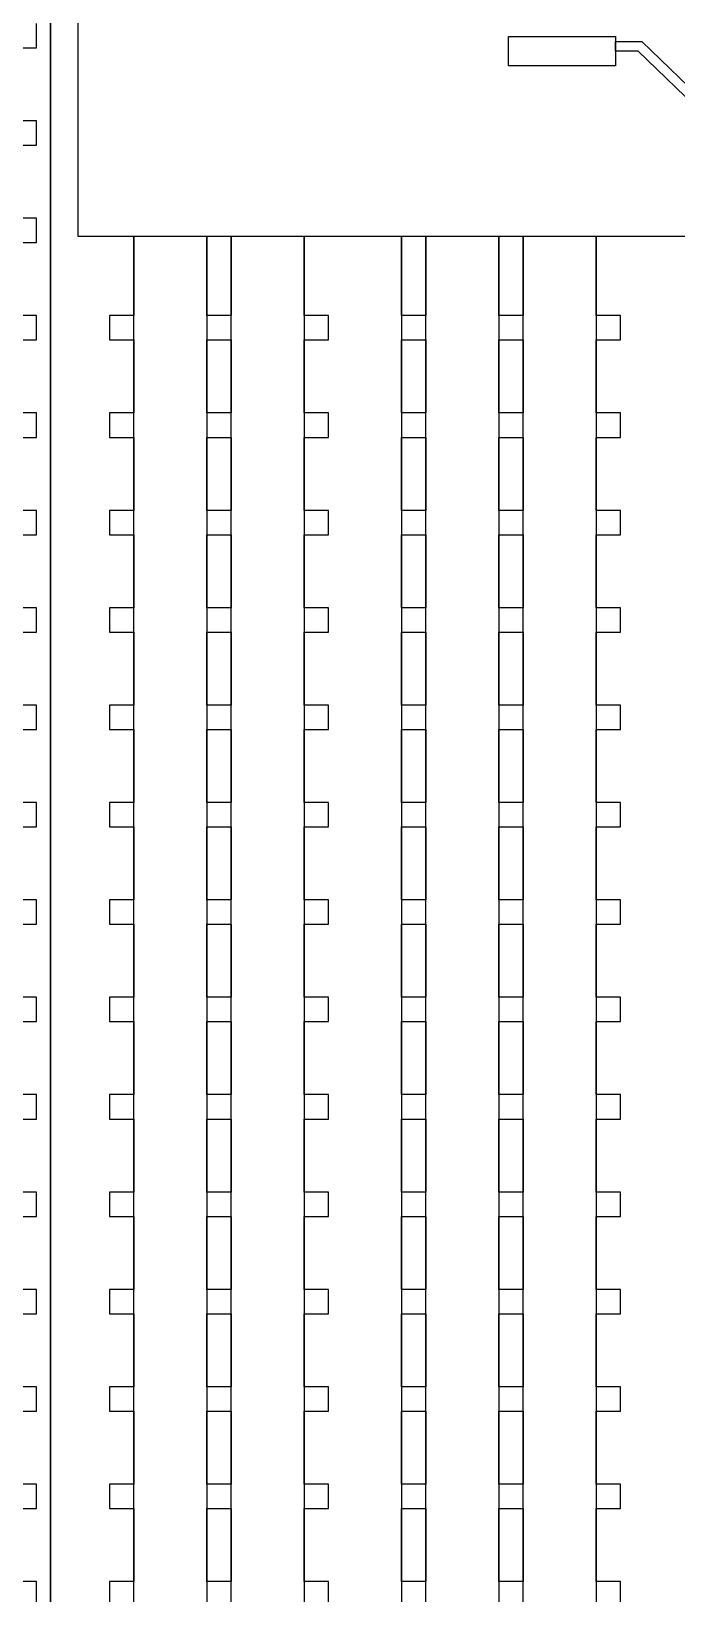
# Model space of a CAD drawing. Extents: x -4500 to 4500, y -3250 to 3250.
# Drawn here: x -2793 to -2130, y -1650 to -46 of the extents above; entities that cross this region are included whole.
import ezdxf

# ---------------------------------------------------------------- set-up
doc = ezdxf.new("R2010")
doc.units = 0
for name, color, linetype in [('L1D10', 1, 'CONTINUOUS'), ('L1D100', 4, 'CONTINUOUS'), ('L1D11', 2, 'CONTINUOUS')]:
    doc.layers.add(name, color=color, linetype=linetype)

# ---------------------------------------------------------------- blocks, each defined once
blk = doc.blocks.new('TOP_main_1_Cheese_100')
at = {"layer": 'L1D100'}
for points in [[(-2773, -2662.5), (-2773, 13)], [(-2745, 253), (-2745, -256), (-2687.5, -256), (-2687.5, -337.5), (-2712.5, -337.5), (-2712.5, -362.5), (-2687.5, -362.5), (-2687.5, -437.5), (-2712.5, -437.5), (-2712.5, -462.5), (-2687.5, -462.5), (-2687.5, -537.5), (-2712.5, -537.5), (-2712.5, -562.5), (-2687.5, -562.5), (-2687.5, -637.5), (-2712.5, -637.5), (-2712.5, -662.5), (-2687.5, -662.5), (-2687.5, -737.5), (-2712.5, -737.5), (-2712.5, -762.5), (-2687.5, -762.5), (-2687.5, -837.5), (-2712.5, -837.5), (-2712.5, -862.5), (-2687.5, -862.5), (-2687.5, -937.5), (-2712.5, -937.5), (-2712.5, -962.5), (-2687.5, -962.5), (-2687.5, -1037.5), (-2712.5, -1037.5), (-2712.5, -1062.5), (-2687.5, -1062.5), (-2687.5, -1137.5), (-2712.5, -1137.5), (-2712.5, -1162.5), (-2687.5, -1162.5), (-2687.5, -1237.5), (-2712.5, -1237.5), (-2712.5, -1262.5), (-2687.5, -1262.5), (-2687.5, -1337.5), (-2712.5, -1337.5), (-2712.5, -1362.5), (-2687.5, -1362.5), (-2687.5, -1437.5), (-2712.5, -1437.5), (-2712.5, -1462.5), (-2687.5, -1462.5), (-2687.5, -1537.5), (-2712.5, -1537.5), (-2712.5, -1562.5), (-2687.5, -1562.5), (-2687.5, -1637.5), (-2712.5, -1637.5), (-2712.5, -1662.5)], [(-2812.5, -1662.5), (-2787.5, -1662.5), (-2787.5, -1637.5), (-2812.5, -1637.5)], [(-2812.5, -1562.5), (-2787.5, -1562.5), (-2787.5, -1537.5), (-2812.5, -1537.5)], [(-2812.5, -1462.5), (-2787.5, -1462.5), (-2787.5, -1437.5), (-2812.5, -1437.5)], [(-2812.5, -1362.5), (-2787.5, -1362.5), (-2787.5, -1337.5), (-2812.5, -1337.5)], [(-2812.5, -1262.5), (-2787.5, -1262.5), (-2787.5, -1237.5), (-2812.5, -1237.5)], [(-2812.5, -1162.5), (-2787.5, -1162.5), (-2787.5, -1137.5), (-2812.5, -1137.5)], [(-2812.5, -1062.5), (-2787.5, -1062.5), (-2787.5, -1037.5), (-2812.5, -1037.5)], [(-2812.5, -962.5), (-2787.5, -962.5), (-2787.5, -937.5), (-2812.5, -937.5)], [(-2812.5, -862.5), (-2787.5, -862.5), (-2787.5, -837.5), (-2812.5, -837.5)], [(-2812.5, -762.5), (-2787.5, -762.5), (-2787.5, -737.5), (-2812.5, -737.5)], [(-2812.5, -662.5), (-2787.5, -662.5), (-2787.5, -637.5), (-2812.5, -637.5)], [(-2812.5, -562.5), (-2787.5, -562.5), (-2787.5, -537.5), (-2812.5, -537.5)], [(-2812.5, -462.5), (-2787.5, -462.5), (-2787.5, -437.5), (-2812.5, -437.5)], [(-2812.5, -362.5), (-2787.5, -362.5), (-2787.5, -337.5), (-2812.5, -337.5)], [(-2812.5, -262.5), (-2787.5, -262.5), (-2787.5, -237.5), (-2812.5, -237.5)], [(-2812.5, -162.5), (-2787.5, -162.5), (-2787.5, -137.5), (-2812.5, -137.5)], [(-2812.5, -62.5), (-2787.5, -62.5), (-2787.5, -37.5)], [(-2773, 13), (-2773, -2662.5), (-2787.5, -2662.5), (-2787.5, -2637.5), (-2812.5, -2637.5)], [(-2487.5, -1662.5), (-2487.5, -1637.5), (-2512.5, -1637.5), (-2512.5, -1562.5), (-2487.5, -1562.5), (-2487.5, -1537.5), (-2512.5, -1537.5), (-2512.5, -1462.5), (-2487.5, -1462.5), (-2487.5, -1437.5), (-2512.5, -1437.5), (-2512.5, -1362.5), (-2487.5, -1362.5), (-2487.5, -1337.5), (-2512.5, -1337.5), (-2512.5, -1262.5), (-2487.5, -1262.5), (-2487.5, -1237.5), (-2512.5, -1237.5), (-2512.5, -1162.5), (-2487.5, -1162.5), (-2487.5, -1137.5), (-2512.5, -1137.5), (-2512.5, -1062.5), (-2487.5, -1062.5), (-2487.5, -1037.5), (-2512.5, -1037.5), (-2512.5, -962.5), (-2487.5, -962.5), (-2487.5, -937.5), (-2512.5, -937.5), (-2512.5, -862.5), (-2487.5, -862.5), (-2487.5, -837.5), (-2512.5, -837.5), (-2512.5, -762.5), (-2487.5, -762.5), (-2487.5, -737.5), (-2512.5, -737.5), (-2512.5, -662.5), (-2487.5, -662.5), (-2487.5, -637.5), (-2512.5, -637.5), (-2512.5, -562.5), (-2487.5, -562.5), (-2487.5, -537.5), (-2512.5, -537.5), (-2512.5, -462.5), (-2487.5, -462.5), (-2487.5, -437.5), (-2512.5, -437.5), (-2512.5, -362.5), (-2487.5, -362.5), (-2487.5, -337.5), (-2512.5, -337.5), (-2512.5, -256), (-2412.5, -256), (-2412.5, -2662.5)], [(-2187.5, -1662.5), (-2187.5, -1637.5), (-2212.5, -1637.5), (-2212.5, -1562.5), (-2187.5, -1562.5), (-2187.5, -1537.5), (-2212.5, -1537.5), (-2212.5, -1462.5), (-2187.5, -1462.5), (-2187.5, -1437.5), (-2212.5, -1437.5), (-2212.5, -1362.5), (-2187.5, -1362.5), (-2187.5, -1337.5), (-2212.5, -1337.5), (-2212.5, -1262.5), (-2187.5, -1262.5), (-2187.5, -1237.5), (-2212.5, -1237.5), (-2212.5, -1162.5), (-2187.5, -1162.5), (-2187.5, -1137.5), (-2212.5, -1137.5), (-2212.5, -1062.5), (-2187.5, -1062.5), (-2187.5, -1037.5), (-2212.5, -1037.5), (-2212.5, -962.5), (-2187.5, -962.5), (-2187.5, -937.5), (-2212.5, -937.5), (-2212.5, -862.5), (-2187.5, -862.5), (-2187.5, -837.5), (-2212.5, -837.5), (-2212.5, -762.5), (-2187.5, -762.5), (-2187.5, -737.5), (-2212.5, -737.5), (-2212.5, -662.5), (-2187.5, -662.5), (-2187.5, -637.5), (-2212.5, -637.5), (-2212.5, -562.5), (-2187.5, -562.5), (-2187.5, -537.5), (-2212.5, -537.5), (-2212.5, -462.5), (-2187.5, -462.5), (-2187.5, -437.5), (-2212.5, -437.5), (-2212.5, -362.5), (-2187.5, -362.5), (-2187.5, -337.5), (-2212.5, -337.5), (-2212.5, -256), (-2112.5, -256)]]:
    blk.add_lwpolyline(points, dxfattribs=at)
for points in [[(-2687.5, -2662.5), (-2687.5, -256), (-2612.5, -256), (-2612.5, -2662.5)], [(-2612.5, -337.5), (-2612.5, -256), (-2587.5, -256), (-2587.5, -337.5)], [(-2587.5, -2662.5), (-2587.5, -256), (-2512.5, -256), (-2512.5, -2662.5)], [(-2412.5, -337.5), (-2412.5, -256), (-2387.5, -256), (-2387.5, -337.5)], [(-2387.5, -2662.5), (-2387.5, -256), (-2312.5, -256), (-2312.5, -2662.5)], [(-2312.5, -337.5), (-2312.5, -256), (-2287.5, -256), (-2287.5, -337.5)], [(-2287.5, -2662.5), (-2287.5, -256), (-2212.5, -256), (-2212.5, -2662.5)], [(-2612.5, -437.5), (-2612.5, -362.5), (-2587.5, -362.5), (-2587.5, -437.5)], [(-2412.5, -437.5), (-2412.5, -362.5), (-2387.5, -362.5), (-2387.5, -437.5)], [(-2312.5, -437.5), (-2312.5, -362.5), (-2287.5, -362.5), (-2287.5, -437.5)], [(-2612.5, -537.5), (-2612.5, -462.5), (-2587.5, -462.5), (-2587.5, -537.5)], [(-2412.5, -537.5), (-2412.5, -462.5), (-2387.5, -462.5), (-2387.5, -537.5)], [(-2312.5, -537.5), (-2312.5, -462.5), (-2287.5, -462.5), (-2287.5, -537.5)], [(-2612.5, -637.5), (-2612.5, -562.5), (-2587.5, -562.5), (-2587.5, -637.5)], [(-2412.5, -637.5), (-2412.5, -562.5), (-2387.5, -562.5), (-2387.5, -637.5)], [(-2312.5, -637.5), (-2312.5, -562.5), (-2287.5, -562.5), (-2287.5, -637.5)], [(-2612.5, -737.5), (-2612.5, -662.5), (-2587.5, -662.5), (-2587.5, -737.5)], [(-2412.5, -737.5), (-2412.5, -662.5), (-2387.5, -662.5), (-2387.5, -737.5)], [(-2312.5, -737.5), (-2312.5, -662.5), (-2287.5, -662.5), (-2287.5, -737.5)], [(-2612.5, -837.5), (-2612.5, -762.5), (-2587.5, -762.5), (-2587.5, -837.5)], [(-2412.5, -837.5), (-2412.5, -762.5), (-2387.5, -762.5), (-2387.5, -837.5)], [(-2312.5, -837.5), (-2312.5, -762.5), (-2287.5, -762.5), (-2287.5, -837.5)], [(-2612.5, -937.5), (-2612.5, -862.5), (-2587.5, -862.5), (-2587.5, -937.5)], [(-2412.5, -937.5), (-2412.5, -862.5), (-2387.5, -862.5), (-2387.5, -937.5)], [(-2312.5, -937.5), (-2312.5, -862.5), (-2287.5, -862.5), (-2287.5, -937.5)], [(-2612.5, -1037.5), (-2612.5, -962.5), (-2587.5, -962.5), (-2587.5, -1037.5)], [(-2412.5, -1037.5), (-2412.5, -962.5), (-2387.5, -962.5), (-2387.5, -1037.5)], [(-2312.5, -1037.5), (-2312.5, -962.5), (-2287.5, -962.5), (-2287.5, -1037.5)], [(-2612.5, -1137.5), (-2612.5, -1062.5), (-2587.5, -1062.5), (-2587.5, -1137.5)], [(-2412.5, -1137.5), (-2412.5, -1062.5), (-2387.5, -1062.5), (-2387.5, -1137.5)], [(-2312.5, -1137.5), (-2312.5, -1062.5), (-2287.5, -1062.5), (-2287.5, -1137.5)], [(-2612.5, -1237.5), (-2612.5, -1162.5), (-2587.5, -1162.5), (-2587.5, -1237.5)], [(-2412.5, -1237.5), (-2412.5, -1162.5), (-2387.5, -1162.5), (-2387.5, -1237.5)], [(-2312.5, -1237.5), (-2312.5, -1162.5), (-2287.5, -1162.5), (-2287.5, -1237.5)], [(-2612.5, -1337.5), (-2612.5, -1262.5), (-2587.5, -1262.5), (-2587.5, -1337.5)], [(-2412.5, -1337.5), (-2412.5, -1262.5), (-2387.5, -1262.5), (-2387.5, -1337.5)], [(-2312.5, -1337.5), (-2312.5, -1262.5), (-2287.5, -1262.5), (-2287.5, -1337.5)], [(-2612.5, -1437.5), (-2612.5, -1362.5), (-2587.5, -1362.5), (-2587.5, -1437.5)], [(-2412.5, -1437.5), (-2412.5, -1362.5), (-2387.5, -1362.5), (-2387.5, -1437.5)], [(-2312.5, -1437.5), (-2312.5, -1362.5), (-2287.5, -1362.5), (-2287.5, -1437.5)], [(-2612.5, -1537.5), (-2612.5, -1462.5), (-2587.5, -1462.5), (-2587.5, -1537.5)], [(-2412.5, -1537.5), (-2412.5, -1462.5), (-2387.5, -1462.5), (-2387.5, -1537.5)], [(-2312.5, -1537.5), (-2312.5, -1462.5), (-2287.5, -1462.5), (-2287.5, -1537.5)], [(-2612.5, -1637.5), (-2612.5, -1562.5), (-2587.5, -1562.5), (-2587.5, -1637.5)], [(-2412.5, -1637.5), (-2412.5, -1562.5), (-2387.5, -1562.5), (-2387.5, -1637.5)], [(-2312.5, -1637.5), (-2312.5, -1562.5), (-2287.5, -1562.5), (-2287.5, -1637.5)]]:
    blk.add_lwpolyline(points, close=True, dxfattribs=at)
blk = doc.blocks.new('TOP_main_1')
at = {"layer": 'L1D10'}
blk.add_lwpolyline([(-2302.5, -81), (-2302.5, -51), (-2302.5, -51), (-2192.5, -51), (-2192.5, -81)], close=True, dxfattribs=at)
at = {"layer": 'L1D11'}
blk.add_lwpolyline([(-2102.016, -131), (-2169.516, -66), (-2192.5, -66), (-2192.5, -56), (-2165.484, -56), (-2097.984, -121), (-2045, -121), (-2045, -131)], close=True, dxfattribs=at)
blk.add_blockref('TOP_main_1_Cheese_100', (0, 0))
blk = doc.blocks.new('TOP_main')
blk.add_blockref('TOP_main_1', (0, 0))

msp = doc.modelspace()

# ---------------------------------------------------------------- block references
msp.add_blockref('TOP_main', (0, 0))

doc.saveas('drawing.dxf')
